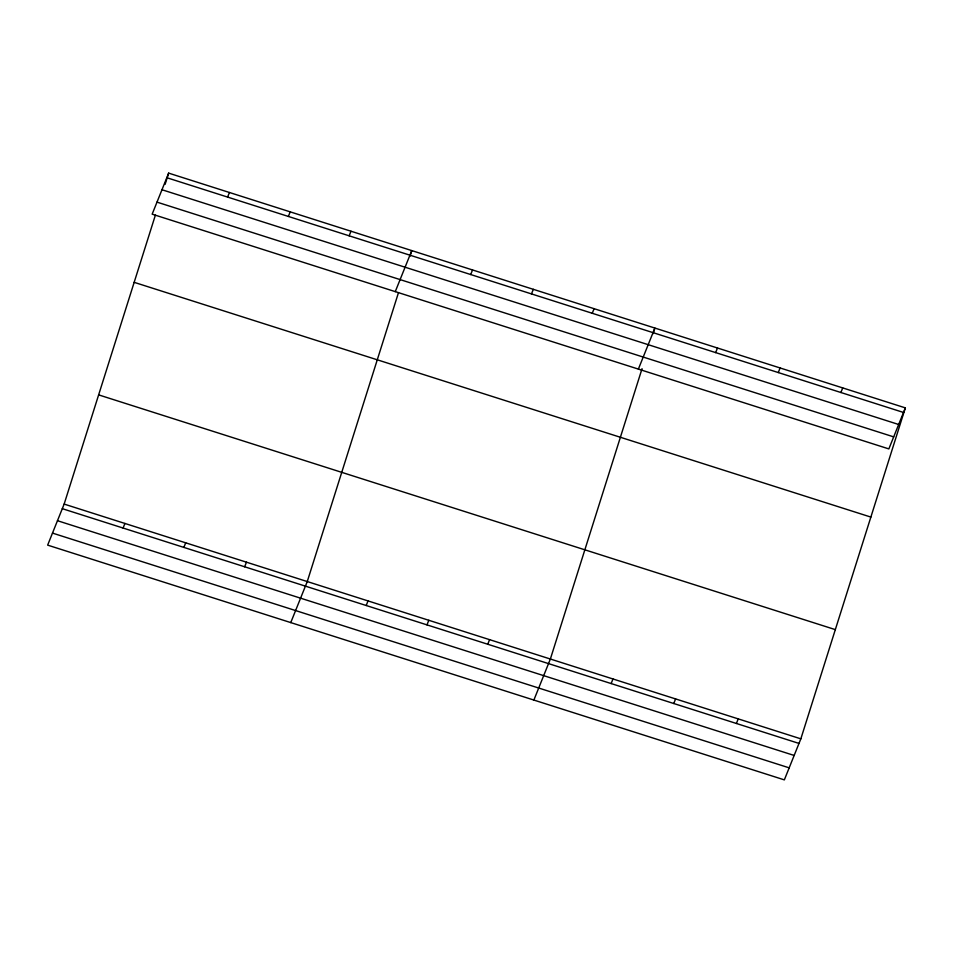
<?xml version="1.0" encoding="UTF-8"?>
<svg xmlns="http://www.w3.org/2000/svg" width="953" height="953" viewBox="0 0 953 953"><rect width="100%" height="100%" fill="white"/><g stroke="black" fill="none" stroke-linecap="round" stroke-linejoin="round"><path stroke-width="1.43" d="M905.35 407.872L888.851 448.911L152.158 214.163L168.657 173.124L905.35 407.872L800.842 738.837L784.343 779.876L47.65 545.128L64.149 504.089L155.387 215.128M165.119 184.322L168.657 173.124M398.497 292.595L307.259 581.556L290.76 622.595M409.993 256.19L411.767 250.591L395.269 291.63M642.048 368.668L550.369 659.023L533.871 700.062M653.103 333.657L654.878 328.058L638.379 369.097M227.588 197.068L229.435 192.494M123.08 528.033L124.926 523.459M288.366 216.438L290.212 211.852M183.858 547.403L185.704 542.817M349.143 235.808L350.99 231.222M244.635 566.773L246.482 562.187M470.699 274.535L472.545 269.961M366.19 605.5L368.037 600.926M531.476 293.905L533.323 289.319M426.968 624.87L428.814 620.284M592.254 313.275L594.1 308.689M487.745 644.24L489.592 639.654M715.655 352.598L717.49 348.012M611.147 683.563L612.982 678.977M778.267 372.552L780.114 367.965M673.759 703.517L675.606 698.93M840.891 392.505L842.726 387.919M736.383 723.47L738.23 718.884M166.811 177.711L903.504 412.458M161.974 189.742L898.667 424.49M156.995 202.131L893.688 436.879M134.17 282.338L870.863 517.086M98.635 394.876L835.328 629.623M64.149 504.089L800.842 738.837M62.302 508.676L799.007 743.423M57.466 520.707L794.171 755.455M52.486 533.096L789.179 767.844"/></g></svg>
